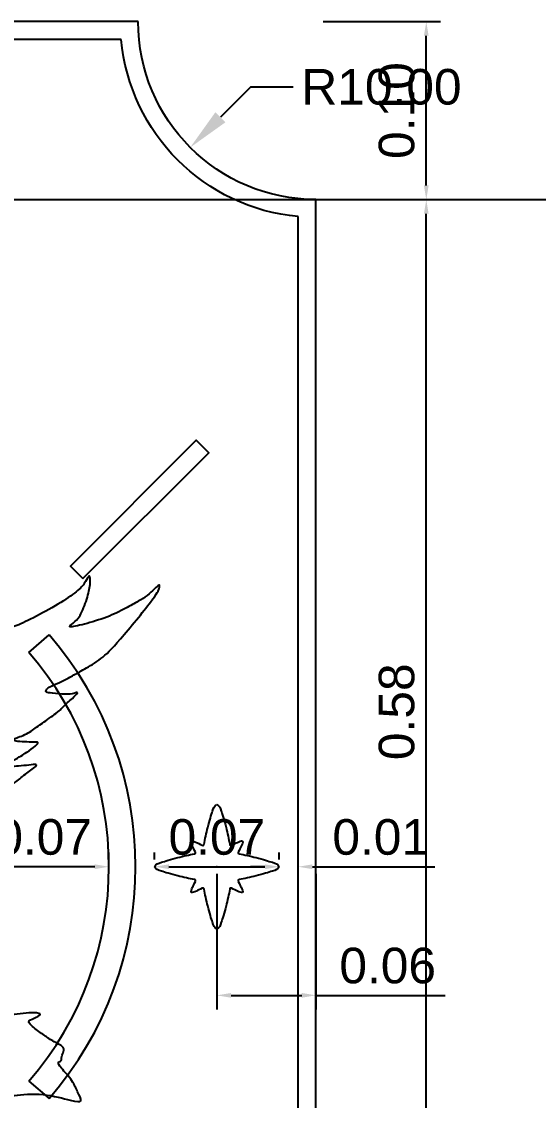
# Model space of a CAD drawing. Header units: metres. Extents: x -6.5 to 29.8, y -1.8 to 5.3.
# Drawn here: x 18.325 to 18.616, y 2.364 to 2.97 of the extents above; entities that cross this region are included whole.
import ezdxf

# ---------------------------------------------------------------- set-up
doc = ezdxf.new("R2010")
doc.units = ezdxf.units.M
for name, color, linetype, true_color in [('BANDERA$BORDE', 40, 'Continuous', 0xffbf00), ('BANDERA$CIRCULO EXT', 40, 'Continuous', 0xffbf00), ('BANDERA$CUERVO', 18, 'Continuous', 0x000000), ('BANDERA$ESTRELLAS$GRANDE', 251, 'Continuous', 0x696969), ('FONDO', 168, 'Continuous', 0x0f132e)]:
    doc.layers.add(name, color=color, linetype=linetype, true_color=true_color)
doc.styles.add('Plantilla Milímetros_ pequeño', font='')
doc.styles.get('Plantilla Milímetros_ pequeño').set_extended_font_data('Arial')
doc.dimstyles.new('Plantilla Milímetros_ pequeño', dxfattribs={"dimscale": 0.008, "dimtxt": 2.5, "dimasz": 1, "dimexe": 1, "dimexo": 0.5, "dimgap": 0.8, "dimtad": 1, "dimtoh": 1, "dimzin": 1, "dimdsep": 46, "dimtxsty": 'Plantilla Milímetros_ pequeño', "dimcen": 2.5, "dimadec": 1, "dimazin": 1, "dimtfac": 1, "dimtdec": 4, "dimtix": 1, "dimtofl": 0, "dimtmove": 1, "dimatfit": 3, "dimfxl": 1, "dimtolj": 1, "dimtzin": 1, "dimarcsym": 0})

# ---------------------------------------------------------------- blocks, each defined once
blk = doc.blocks.new('*D68')
at = {"layer": 'Defpoints', "color": 0}
for p in [(18.43515, 2.49501), (18.49088, 2.49501), (18.49088, 2.42276)]:
    blk.add_point(p, dxfattribs=at)
at = {"layer": 'FONDO', "color": 0, "lineweight": -2}
for p, q in [((18.43515, 2.49101), (18.43515, 2.41476)), ((18.49088, 2.49101), (18.49088, 2.41476)), ((18.44315, 2.42276), (18.48288, 2.42276)), ((18.49088, 2.42276), (18.56358, 2.42276))]:
    blk.add_line(p, q, dxfattribs=at)
at = {"layer": 'FONDO', "color": 0}
for points in [[(18.44315, 2.4241), (18.44315, 2.42143), (18.43515, 2.42276)], [(18.48288, 2.42143), (18.48288, 2.4241), (18.49088, 2.42276)]]:
    blk.add_solid(points, dxfattribs=at)
at = {"layer": 'FONDO', "color": 0, "insert": (18.53123, 2.43937), "char_height": 0.02, "attachment_point": 5, "style": 'Plantilla Milímetros_ pequeño'}
blk.add_mtext('\\A1;0.06', dxfattribs=at)
blk = doc.blocks.new('*D77')
at = {"layer": 'Defpoints', "color": 0}
for p in [(18.49088, 2.96982), (18.42017, 2.89911)]:
    blk.add_point(p, dxfattribs=at)
at = {"layer": 'FONDO', "color": 0, "lineweight": -2}
for p, q in [((18.45411, 2.93305), (18.43714, 2.91608)), ((18.47811, 2.93305), (18.45411, 2.93305))]:
    blk.add_line(p, q, dxfattribs=at)
at = {"layer": 'FONDO', "color": 0}
blk.add_solid([(18.43431, 2.91891), (18.43997, 2.91325), (18.42017, 2.89911)], dxfattribs=at)
at = {"layer": 'FONDO', "color": 0, "insert": (18.52774, 2.93305), "char_height": 0.02, "attachment_point": 5, "style": 'Plantilla Milímetros_ pequeño'}
blk.add_mtext('\\A1;R10.00', dxfattribs=at)
blk = doc.blocks.new('*D84')
at = {"layer": 'Defpoints', "color": 0}
for p in [(18.30098, 2.49501), (18.30098, 2.49501), (18.37443, 2.49501)]:
    blk.add_point(p, dxfattribs=at)
at = {"layer": 'FONDO', "color": 0, "lineweight": -2}
for p, q in [((18.30098, 2.49901), (18.30098, 2.50301)), ((18.37443, 2.49901), (18.37443, 2.50301)), ((18.36643, 2.49501), (18.30898, 2.49501))]:
    blk.add_line(p, q, dxfattribs=at)
at = {"layer": 'FONDO', "color": 0}
for points in [[(18.30898, 2.49635), (18.30898, 2.49368), (18.30098, 2.49501)], [(18.36643, 2.49368), (18.36643, 2.49635), (18.37443, 2.49501)]]:
    blk.add_solid(points, dxfattribs=at)
at = {"layer": 'FONDO', "color": 0, "insert": (18.33771, 2.51162), "char_height": 0.02, "attachment_point": 5, "style": 'Plantilla Milímetros_ pequeño'}
blk.add_mtext('\\A1;0.07', dxfattribs=at)
blk = doc.blocks.new('*D85')
at = {"layer": 'Defpoints', "color": 0}
for p in [(18.40015, 2.49501), (18.47015, 2.49501), (18.47015, 2.49501)]:
    blk.add_point(p, dxfattribs=at)
at = {"layer": 'FONDO', "color": 0, "lineweight": -2}
for p, q in [((18.40015, 2.49901), (18.40015, 2.50301)), ((18.47015, 2.49901), (18.47015, 2.50301)), ((18.40815, 2.49501), (18.46215, 2.49501))]:
    blk.add_line(p, q, dxfattribs=at)
at = {"layer": 'FONDO', "color": 0}
for points in [[(18.40815, 2.49635), (18.40815, 2.49368), (18.40015, 2.49501)], [(18.46215, 2.49368), (18.46215, 2.49635), (18.47015, 2.49501)]]:
    blk.add_solid(points, dxfattribs=at)
at = {"layer": 'FONDO', "color": 0, "insert": (18.43515, 2.51162), "char_height": 0.02, "attachment_point": 5, "style": 'Plantilla Milímetros_ pequeño'}
blk.add_mtext('\\A1;0.07', dxfattribs=at)
blk = doc.blocks.new('*D86')
at = {"layer": 'Defpoints', "color": 0}
for p in [(18.47015, 2.49501), (18.48088, 2.49501), (18.48088, 2.49501)]:
    blk.add_point(p, dxfattribs=at)
at = {"layer": 'FONDO', "color": 0, "lineweight": -2}
for p, q in [((18.47015, 2.49901), (18.47015, 2.50301)), ((18.48088, 2.49901), (18.48088, 2.50301)), ((18.46215, 2.49501), (18.45415, 2.49501)), ((18.48888, 2.49501), (18.55772, 2.49501))]:
    blk.add_line(p, q, dxfattribs=at)
at = {"layer": 'FONDO', "color": 0}
for points in [[(18.46215, 2.49368), (18.46215, 2.49635), (18.47015, 2.49501)], [(18.48888, 2.49635), (18.48888, 2.49368), (18.48088, 2.49501)]]:
    blk.add_solid(points, dxfattribs=at)
at = {"layer": 'FONDO', "color": 0, "insert": (18.5273, 2.51162), "char_height": 0.02, "attachment_point": 5, "style": 'Plantilla Milímetros_ pequeño'}
blk.add_mtext('\\A1;0.01', dxfattribs=at)
blk = doc.blocks.new('*D87')
at = {"layer": 'Defpoints', "color": 0}
for p in [(18.49088, 2.96982), (18.55293, 2.96982), (18.49088, 2.86982)]:
    blk.add_point(p, dxfattribs=at)
at = {"layer": 'FONDO', "color": 0, "lineweight": -2}
for p, q in [((18.49488, 2.96982), (18.56093, 2.96982)), ((18.55293, 2.87782), (18.55293, 2.96182)), ((18.49488, 2.86982), (18.56093, 2.86982))]:
    blk.add_line(p, q, dxfattribs=at)
at = {"layer": 'FONDO', "color": 0}
for points in [[(18.55426, 2.96182), (18.55159, 2.96182), (18.55293, 2.96982)], [(18.55159, 2.87782), (18.55426, 2.87782), (18.55293, 2.86982)]]:
    blk.add_solid(points, dxfattribs=at)
at = {"layer": 'FONDO', "color": 0, "insert": (18.53632, 2.91982), "char_height": 0.02, "attachment_point": 5, "rotation": 90, "style": 'Plantilla Milímetros_ pequeño'}
blk.add_mtext('\\A1;0.10', dxfattribs=at)
blk = doc.blocks.new('*D88')
at = {"layer": 'Defpoints', "color": 0}
for p in [(18.49088, 2.86982), (18.55293, 2.86982), (18.49088, 2.29434)]:
    blk.add_point(p, dxfattribs=at)
at = {"layer": 'FONDO', "color": 0, "lineweight": -2}
for p, q in [((18.49488, 2.86982), (18.56093, 2.86982)), ((18.55293, 2.30234), (18.55293, 2.86182)), ((18.49488, 2.29434), (18.56093, 2.29434))]:
    blk.add_line(p, q, dxfattribs=at)
at = {"layer": 'FONDO', "color": 0}
for points in [[(18.55426, 2.86182), (18.55159, 2.86182), (18.55293, 2.86982)], [(18.55159, 2.30234), (18.55426, 2.30234), (18.55293, 2.29434)]]:
    blk.add_solid(points, dxfattribs=at)
at = {"layer": 'FONDO', "color": 0, "insert": (18.53632, 2.58208), "char_height": 0.02, "attachment_point": 5, "rotation": 90, "style": 'Plantilla Milímetros_ pequeño'}
blk.add_mtext('\\A1;0.58', dxfattribs=at)

msp = doc.modelspace()

# ---------------------------------------------------------------- linework, layer by layer
at = {"layer": 'BANDERA$BORDE'}
for p, q in [((18.38133, 2.95982), (18.00042, 2.95982)), ((18.48088, 2.29803), (18.48088, 2.86028))]:
    msp.add_line(p, q, dxfattribs=at)
at = {"layer": 'BANDERA$BORDE', "extrusion": (0, 0, -1)}
for radius, start, end in [(0.1, 270, 0), (0.11, 275.21591, 354.78409)]:
    msp.add_arc((-18.49088, 2.96982), radius, start, end, dxfattribs=at)
at = {"layer": 'BANDERA$BORDE'}
for points in [[(18.39088, 2.96982), (18.19088, 2.96982), (17.99088, 2.96982)], [(18.49088, 2.29434), (18.49088, 2.58208), (18.49088, 2.86982)]]:
    msp.add_open_spline(points, degree=2, dxfattribs=at)
at = {"layer": 'BANDERA$CIRCULO EXT'}
msp.add_lwpolyline([(18.35982, 2.65689), (18.43053, 2.7276), (18.42346, 2.73467), (18.35275, 2.66396)], close=True, dxfattribs=at)
for points in [[(18.32941, 2.61543), (18.34073, 2.62527)], [(18.32941, 2.37459), (18.34073, 2.36475)]]:
    msp.add_lwpolyline(points, dxfattribs=at)
for radius in [0.19855, 0.18355]:
    msp.add_arc((18.19088, 2.49501), radius, 319, 41, dxfattribs=at)
at = {"layer": 'BANDERA$CUERVO'}
msp.add_open_spline([(18.05136, 2.40941), (18.05066, 2.41005), (18.04905, 2.41517), (18.04763, 2.42343), (18.04962, 2.43211), (18.05104, 2.43567), (18.05062, 2.43852), (18.04962, 2.44179), (18.04862, 2.44748), (18.04862, 2.45574), (18.05232, 2.46798), (18.06456, 2.48107), (18.07211, 2.48577), (18.08691, 2.49174), (18.10413, 2.499), (18.11445, 2.50927), (18.12042, 2.51539), (18.12541, 2.52791), (18.13285, 2.54442), (18.13521, 2.54582), (18.14352, 2.55068), (18.16229, 2.56492), (18.16994, 2.57043), (18.17443, 2.57575), (18.17993, 2.58519), (18.18644, 2.59779), (18.19088, 2.60928), (18.19211, 2.61582), (18.19202, 2.61966), (18.19237, 2.62305), (18.19303, 2.62507), (18.19273, 2.62699), (18.19273, 2.62816), (18.19351, 2.62826), (18.1941, 2.62709), (18.19482, 2.62634), (18.19485, 2.62458), (18.19501, 2.62269), (18.19599, 2.62123), (18.1969, 2.62116), (18.19836, 2.62266), (18.20006, 2.62383), (18.20195, 2.6249), (18.2041, 2.6263), (18.20818, 2.6293), (18.20997, 2.63178), (18.2121, 2.63332), (18.21419, 2.63585), (18.21731, 2.64081), (18.21895, 2.64235), (18.22059, 2.64379), (18.22188, 2.64676), (18.22317, 2.64944), (18.22535, 2.65178), (18.22605, 2.65317), (18.22625, 2.65024), (18.2257, 2.64627), (18.22525, 2.6425), (18.22466, 2.63882), (18.22401, 2.6356), (18.22347, 2.63287), (18.22238, 2.6288), (18.22203, 2.62786), (18.22337, 2.629), (18.22441, 2.62994), (18.22684, 2.63168), (18.232, 2.6349), (18.24313, 2.64544), (18.24846, 2.65286), (18.25066, 2.65647), (18.25244, 2.66064), (18.25397, 2.66321), (18.25483, 2.66162), (18.25428, 2.65886), (18.25348, 2.65408), (18.25183, 2.64961), (18.25079, 2.64459), (18.25054, 2.64054), (18.24539, 2.62774), (18.24423, 2.62492), (18.24601, 2.62541), (18.24797, 2.62841), (18.25042, 2.63099), (18.27537, 2.64995), (18.28625, 2.65917), (18.2955, 2.66793), (18.29948, 2.67314), (18.30095, 2.674), (18.30071, 2.67222), (18.29439, 2.65807), (18.287, 2.64341), (18.2811, 2.63335), (18.27694, 2.62873), (18.27415, 2.6245), (18.27339, 2.62268), (18.27642, 2.62495), (18.28428, 2.62798), (18.29124, 2.62994), (18.29774, 2.6338), (18.30637, 2.64212), (18.30811, 2.64499), (18.30917, 2.64462), (18.31075, 2.63947), (18.30705, 2.63138), (18.30606, 2.62972), (18.30652, 2.62881), (18.30841, 2.6282), (18.31355, 2.62771), (18.3201, 2.62932), (18.3293, 2.63344), (18.34481, 2.64161), (18.356, 2.6491), (18.36107, 2.65417), (18.36288, 2.65855), (18.36387, 2.65863), (18.36417, 2.65417), (18.36235, 2.6457), (18.35812, 2.63496), (18.35434, 2.63193), (18.35025, 2.6289), (18.36009, 2.63102), (18.37378, 2.63511), (18.38406, 2.64025), (18.3914, 2.64433), (18.39609, 2.64728), (18.40002, 2.65107), (18.40327, 2.65424), (18.40282, 2.65144), (18.40138, 2.64766), (18.37862, 2.61988), (18.37009, 2.61146), (18.3602, 2.60573), (18.3539, 2.60231), (18.34767, 2.59887), (18.34176, 2.59646), (18.33971, 2.59513), (18.33871, 2.59369), (18.33887, 2.59308), (18.34168, 2.59248), (18.3506, 2.59176), (18.35487, 2.59212), (18.35792, 2.59381), (18.35346, 2.58905), (18.35141, 2.58768), (18.34808, 2.58422), (18.34747, 2.58354), (18.34591, 2.58205), (18.33587, 2.57485), (18.33294, 2.57292), (18.32992, 2.57058), (18.3262, 2.56875), (18.32237, 2.56741), (18.32029, 2.56671), (18.32074, 2.56612), (18.32232, 2.56537), (18.32863, 2.56507), (18.33284, 2.56493), (18.33493, 2.56517), (18.33384, 2.56304), (18.32768, 2.55902), (18.32525, 2.55738), (18.32064, 2.5548), (18.31692, 2.55277), (18.31637, 2.55212), (18.31905, 2.55098), (18.32322, 2.55158), (18.32982, 2.55207), (18.33389, 2.55282), (18.33379, 2.55148), (18.33041, 2.54934), (18.32744, 2.54711), (18.32431, 2.54438), (18.32138, 2.5422), (18.31865, 2.54056), (18.31741, 2.53892), (18.31225, 2.53562), (18.30809, 2.53222), (18.29055, 2.52611), (18.28412, 2.52362), (18.27882, 2.52195), (18.28094, 2.5215), (18.28616, 2.52241), (18.29206, 2.52233), (18.30371, 2.5221), (18.30613, 2.52241), (18.29592, 2.51696), (18.291, 2.51439), (18.28457, 2.51204), (18.28419, 2.51038), (18.30348, 2.50645), (18.30515, 2.50569), (18.2966, 2.50348), (18.2901, 2.50154), (18.28479, 2.50065), (18.26914, 2.49966), (18.25533, 2.49183), (18.25903, 2.48628), (18.26899, 2.47603), (18.27084, 2.47304), (18.2633, 2.47546), (18.24992, 2.47632), (18.24352, 2.47831), (18.23612, 2.48144), (18.2327, 2.48386), (18.2374, 2.4766), (18.24295, 2.4719), (18.24736, 2.46635), (18.24608, 2.46536), (18.23939, 2.46564), (18.22843, 2.46863), (18.2243, 2.46792), (18.22188, 2.46536), (18.21477, 2.46123), (18.21847, 2.45212), (18.22174, 2.446), (18.22331, 2.43846), (18.22601, 2.43476), (18.23085, 2.43177), (18.23697, 2.42821), (18.27355, 2.41213), (18.28735, 2.409), (18.30358, 2.40942), (18.31496, 2.41099), (18.33091, 2.41348), (18.33725, 2.41245), (18.33379, 2.41049), (18.32837, 2.40841), (18.3301, 2.40622), (18.3369, 2.40115), (18.34151, 2.39757), (18.34935, 2.394), (18.34912, 2.39135), (18.34751, 2.38824), (18.3482, 2.38582), (18.34532, 2.38535), (18.3467, 2.38282), (18.35465, 2.37417), (18.3565, 2.36864), (18.3603, 2.36241), (18.35431, 2.36322), (18.33785, 2.36807), (18.31901, 2.36655), (18.31425, 2.36466), (18.31742, 2.35884), (18.32189, 2.35415), (18.3231, 2.34984), (18.32121, 2.34878), (18.31758, 2.35014), (18.30676, 2.35748), (18.30109, 2.35748), (18.29556, 2.36194), (18.29057, 2.36602), (18.28596, 2.36943), (18.28195, 2.37011), (18.28051, 2.36754), (18.28195, 2.36489), (18.28172, 2.36232), (18.28051, 2.36209), (18.27361, 2.37052), (18.26427, 2.37917), (18.25828, 2.38332), (18.25147, 2.38563), (18.24652, 2.3877), (18.24098, 2.3892), (18.23995, 2.38736), (18.24352, 2.38182), (18.24813, 2.37629), (18.25217, 2.36972), (18.25505, 2.36684), (18.24479, 2.37421), (18.24133, 2.37606), (18.2351, 2.38078), (18.22957, 2.38413), (18.21677, 2.3922), (18.21412, 2.39404), (18.20579, 2.39851), (18.20181, 2.39894), (18.20579, 2.39253), (18.20707, 2.38955), (18.1991, 2.39538), (18.19526, 2.39695), (18.19355, 2.39197), (18.19272, 2.38707), (18.19193, 2.38009), (18.19472, 2.37225), (18.19352, 2.36967), (18.18942, 2.35974), (18.18709, 2.35682), (18.18471, 2.35339), (18.18317, 2.35111), (18.18166, 2.34938), (18.18093, 2.35058), (18.17949, 2.35159), (18.17985, 2.35291), (18.17905, 2.35581), (18.17595, 2.35701), (18.1741, 2.35858), (18.17334, 2.36059), (18.17418, 2.36252), (18.17422, 2.36417), (18.17181, 2.3624), (18.16904, 2.35963), (18.16791, 2.35918), (18.16598, 2.36099), (18.16538, 2.36224), (18.16377, 2.36805), (18.16077, 2.38258), (18.15463, 2.39374), (18.15457, 2.3987), (18.15487, 2.40122), (18.14527, 2.41313), (18.12268, 2.43273), (18.10965, 2.4423), (18.09926, 2.4438), (18.08675, 2.43969), (18.07872, 2.43409), (18.07442, 2.43334), (18.0691, 2.43185), (18.06051, 2.42438), (18.05574, 2.41798), (18.05323, 2.41136), (18.05206, 2.40878), (18.05136, 2.40941)], degree=3, dxfattribs=at)
at = {"layer": 'BANDERA$ESTRELLAS$GRANDE'}
for centre, start, end in [((18.42249, 2.50292), 279.79756, 26.71048), ((18.42725, 2.5077), 238.60947, 350.1879), ((18.44306, 2.5077), 189.8121, 301.39053), ((18.44782, 2.50292), 153.28952, 260.20244), ((18.42249, 2.4871), 333.28952, 80.20244), ((18.44782, 2.4871), 99.79756, 206.71048), ((18.42725, 2.48234), 9.79756, 116.71048), ((18.44306, 2.48234), 63.28952, 170.20244)]:
    msp.add_arc(centre, 0.00069, start, end, dxfattribs=at)
for points, knots in [([(18.42793, 2.50758), (18.42841, 2.51038), (18.43019, 2.51839), (18.43306, 2.52744), (18.43353, 2.5291), (18.43515, 2.53001)], [0.29905756, 0.29905756, 0.29905756, 0.29905756, 0.30908465, 0.32172038, 0.33435611, 0.33435611, 0.33435611, 0.33435611]), ([(18.43515, 2.53001), (18.43678, 2.5291), (18.43725, 2.52744), (18.44012, 2.51839), (18.44189, 2.51038), (18.44238, 2.50758)], [0.33435611, 0.33435611, 0.33435611, 0.33435611, 0.34699184, 0.35962757, 0.36965466, 0.36965466, 0.36965466, 0.36965466]), ([(18.4231, 2.50323), (18.42238, 2.50466), (18.42126, 2.50686), (18.4205, 2.50871), (18.42068, 2.50948)], [0.27601343, 0.27601343, 0.27601343, 0.27601343, 0.28075284, 0.28659318, 0.28659318, 0.28659318, 0.28659318]), ([(18.42068, 2.50948), (18.42146, 2.50967), (18.42329, 2.50891), (18.42548, 2.5078), (18.42689, 2.50711)], [0.28659318, 0.28659318, 0.28659318, 0.28659318, 0.29243352, 0.29711015, 0.29711015, 0.29711015, 0.29711015]), ([(18.44342, 2.50711), (18.44483, 2.5078), (18.44702, 2.50891), (18.44885, 2.50967), (18.44962, 2.50948)], [0.37160207, 0.37160207, 0.37160207, 0.37160207, 0.3762787, 0.38211904, 0.38211904, 0.38211904, 0.38211904]), ([(18.44962, 2.50948), (18.44981, 2.50871), (18.44905, 2.50686), (18.44792, 2.50466), (18.44721, 2.50323)], [0.38211904, 0.38211904, 0.38211904, 0.38211904, 0.38795938, 0.39269879, 0.39269879, 0.39269879, 0.39269879]), ([(18.40015, 2.49501), (18.40106, 2.49664), (18.40273, 2.49711), (18.41178, 2.49998), (18.4198, 2.50176), (18.4226, 2.50224)], [0.62094669, 0.62094669, 0.62094669, 0.62094669, 0.63358242, 0.64621815, 0.65626649, 0.65626649, 0.65626649, 0.65626649]), ([(18.4477, 2.50224), (18.45051, 2.50176), (18.45853, 2.49998), (18.46758, 2.49711), (18.46924, 2.49664), (18.47015, 2.49501)], [0.39456477, 0.39456477, 0.39456477, 0.39456477, 0.40461311, 0.41724884, 0.42988457, 0.42988457, 0.42988457, 0.42988457]), ([(18.4226, 2.48779), (18.4198, 2.48827), (18.41178, 2.49005), (18.40273, 2.49292), (18.40106, 2.49339), (18.40015, 2.49501)], [0.58562689, 0.58562689, 0.58562689, 0.58562689, 0.59567523, 0.60831096, 0.62094669, 0.62094669, 0.62094669, 0.62094669]), ([(18.47015, 2.49501), (18.46924, 2.49339), (18.46758, 2.49292), (18.45853, 2.49005), (18.45051, 2.48827), (18.4477, 2.48779)], [0.42988457, 0.42988457, 0.42988457, 0.42988457, 0.4425203, 0.45515603, 0.46520437, 0.46520437, 0.46520437, 0.46520437]), ([(18.42068, 2.48054), (18.4205, 2.48132), (18.42126, 2.48316), (18.42238, 2.48537), (18.4231, 2.48679)], [0.57318116, 0.57318116, 0.57318116, 0.57318116, 0.5790215, 0.5837609, 0.5837609, 0.5837609, 0.5837609]), ([(18.44721, 2.48679), (18.44792, 2.48537), (18.44905, 2.48316), (18.44981, 2.48132), (18.44962, 2.48054)], [0.46707035, 0.46707035, 0.46707035, 0.46707035, 0.47180976, 0.4776501, 0.4776501, 0.4776501, 0.4776501]), ([(18.42694, 2.48296), (18.42551, 2.48224), (18.4233, 2.48112), (18.42146, 2.48036), (18.42068, 2.48054)], [0.56260141, 0.56260141, 0.56260141, 0.56260141, 0.56734082, 0.57318116, 0.57318116, 0.57318116, 0.57318116]), ([(18.43515, 2.46001), (18.43353, 2.46092), (18.43306, 2.46259), (18.43019, 2.47164), (18.42841, 2.47966), (18.42793, 2.48246)], [0.52541563, 0.52541563, 0.52541563, 0.52541563, 0.53805136, 0.55068709, 0.56073543, 0.56073543, 0.56073543, 0.56073543]), ([(18.44238, 2.48246), (18.4419, 2.47966), (18.44012, 2.47164), (18.43725, 2.46259), (18.43678, 2.46092), (18.43515, 2.46001)], [0.49009583, 0.49009583, 0.49009583, 0.49009583, 0.50014417, 0.5127799, 0.52541563, 0.52541563, 0.52541563, 0.52541563]), ([(18.44962, 2.48054), (18.44885, 2.48036), (18.44701, 2.48112), (18.4448, 2.48224), (18.44337, 2.48296)], [0.4776501, 0.4776501, 0.4776501, 0.4776501, 0.48349044, 0.48822985, 0.48822985, 0.48822985, 0.48822985])]:
    msp.add_open_spline(points, degree=3, knots=knots, dxfattribs=at)
msp.add_point((18.43515, 2.49501), dxfattribs=at)
at = {"layer": 'FONDO'}
msp.add_lwpolyline([(17.18538, 2.86982), (20.61238, 2.86982)], dxfattribs=at)

# ---------------------------------------------------------------- dimensions: what is measured, and where the dimension line sits
dim = msp.add_radius_dim(center=(18.49088, 2.96982), mpoint=(18.42017, 2.89911), dimstyle='Plantilla Milímetros_ pequeño', override={"dimscale": 0.008, "dimasz": 3, "dimtad": 0, "dimtih": 1, "dimtoh": 1, "dimlfac": 100, "dimtxsty": 'Plantilla Milímetros_ pequeño', "dimsah": 0}, dxfattribs=at)
dim.commit()
dim.dimension.update_dxf_attribs({"geometry": '*D77', "text_midpoint": (18.45411, 2.93305), "dimtype": 164})
for base, p1, p2, picture, middle in [((18.55293, 2.96982), (18.49088, 2.86982), (18.49088, 2.96982), '*D87', (18.53632, 2.91982)), ((18.55293, 2.86982), (18.49088, 2.29434), (18.49088, 2.86982), '*D88', (18.53632, 2.58208))]:
    dim = msp.add_linear_dim(base=base, p1=p1, p2=p2, angle=90, dimstyle='Plantilla Milímetros_ pequeño', override={"dimscale": 0.008, "dimtxt": 2.5, "dimasz": 1, "dimexe": 1, "dimexo": 0.5, "dimgap": 0.8, "dimtad": 1, "dimtih": 0, "dimtoh": 0, "dimdec": 2, "dimlfac": 1, "dimzin": 1, "dimtxsty": 'Plantilla Milímetros_ pequeño', "dimsah": 0, "dimcen": 2.5, "dimadec": 1, "dimazin": 1, "dimtix": 0, "dimtmove": 0, "dimtzin": 1}, dxfattribs=at)
    dim.commit()
    dim.dimension.update_dxf_attribs({"geometry": picture, "text_midpoint": middle})
for base, p1, p2, picture, middle in [((18.30098, 2.49501), (18.37443, 2.49501), (18.30098, 2.49501), '*D84', (18.33771, 2.51162)), ((18.47015, 2.49501), (18.40015, 2.49501), (18.47015, 2.49501), '*D85', (18.43515, 2.51162)), ((18.48088, 2.49501), (18.47015, 2.49501), (18.48088, 2.49501), '*D86', (18.5273, 2.51162)), ((18.49088, 2.42276), (18.43515, 2.49501), (18.49088, 2.49501), '*D68', (18.53123, 2.43937))]:
    dim = msp.add_linear_dim(base=base, p1=p1, p2=p2, dimstyle='Plantilla Milímetros_ pequeño', override={"dimscale": 0.008, "dimtxt": 2.5, "dimasz": 1, "dimexe": 1, "dimexo": 0.5, "dimgap": 0.8, "dimtad": 1, "dimtih": 0, "dimtoh": 0, "dimdec": 2, "dimlfac": 1, "dimzin": 1, "dimtxsty": 'Plantilla Milímetros_ pequeño', "dimsah": 0, "dimcen": 2.5, "dimadec": 1, "dimazin": 1, "dimtix": 0, "dimtmove": 0, "dimtzin": 1}, dxfattribs=at)
    dim.commit()
    dim.dimension.update_dxf_attribs({"geometry": picture, "text_midpoint": middle})

doc.saveas('drawing.dxf')
